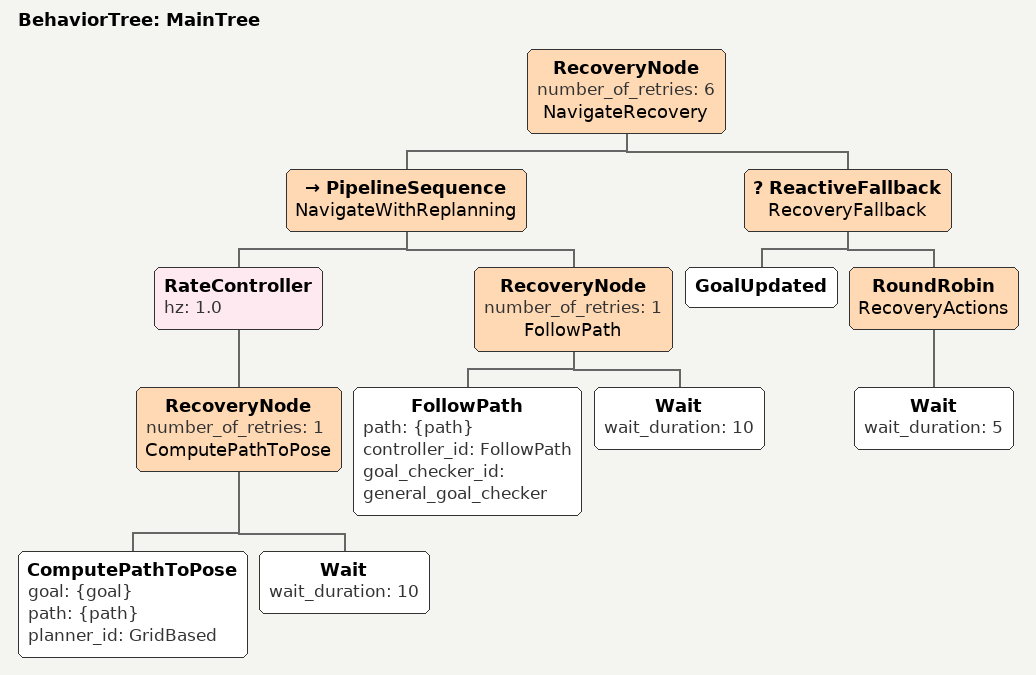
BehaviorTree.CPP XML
<!--
  WL100 自定义行为树 — 基于 navigate_to_pose_w_replanning_and_recovery.xml
  修改：为 FollowPath 显式指定 goal_checker_id，消除启动警告
-->
<root main_tree_to_execute="MainTree">
  <BehaviorTree ID="MainTree">
    <RecoveryNode number_of_retries="6" name="NavigateRecovery">
      <PipelineSequence name="NavigateWithReplanning">
        <RateController hz="1.0">
          <RecoveryNode number_of_retries="1" name="ComputePathToPose">
            <ComputePathToPose goal="{goal}" path="{path}" planner_id="GridBased"/>
            <Wait wait_duration="10"/>
          </RecoveryNode>
        </RateController>
        <RecoveryNode number_of_retries="1" name="FollowPath">
          <FollowPath path="{path}" controller_id="FollowPath" goal_checker_id="general_goal_checker"/>
          <Wait wait_duration="10"/>
        </RecoveryNode>
      </PipelineSequence>
      <ReactiveFallback name="RecoveryFallback">
        <GoalUpdated/>
        <RoundRobin name="RecoveryActions">
          <Wait wait_duration="5"/>
        </RoundRobin>
      </ReactiveFallback>
    </RecoveryNode>
  </BehaviorTree>
</root>
